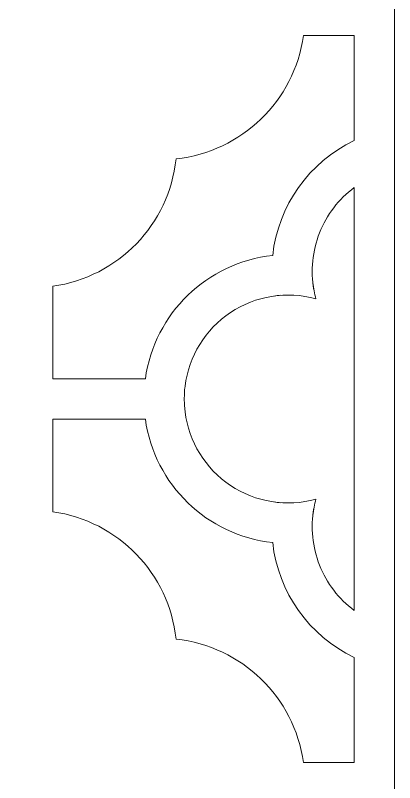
# Model space of a CAD drawing. Header units: centimetres. Extents: x -8.6 to 7.4, y -2.5 to 11.8.
# Drawn here: x -2.301 to -1.031, y 4.664 to 7.233 of the extents above; entities that cross this region are included whole.
import ezdxf

# ---------------------------------------------------------------- set-up
doc = ezdxf.new("R2010")
doc.units = ezdxf.units.CM
doc.header["$MEASUREMENT"] = 0
doc.layers.add('layer 1', color=7, linetype='Continuous')

msp = doc.modelspace()

# ---------------------------------------------------------------- linework, layer by layer
at = {"layer": 'layer 1', "lineweight": 9}
for points, knots in [([(-8.59369, 11.81631), (-8.59369, 11.81631), (-8.45848, 11.81631), (-8.45848, 11.81631), (-8.45848, 11.81631), (-8.45848, 11.81631), (-1.16645, 11.81631), (-1.16645, 11.81631), (-1.16645, 11.81631), (-1.16645, 11.81631), (-1.03124, 11.81631), (-1.03124, 11.81631), (-1.03124, 11.81631), (-1.03124, 11.81631), (-1.03124, 11.6811), (-1.03124, 11.6811), (-1.03124, 11.6811), (-1.03124, 11.6811), (-1.03124, -2.35212), (-1.03124, -2.35212), (-1.03124, -2.35212), (-1.03124, -2.35212), (-1.03124, -2.48733), (-1.03124, -2.48733), (-1.03124, -2.48733), (-1.03124, -2.48733), (-1.16645, -2.48733), (-1.16645, -2.48733), (-1.16645, -2.48733), (-1.16645, -2.48733), (-8.45848, -2.48733), (-8.45848, -2.48733), (-8.45848, -2.48733), (-8.45848, -2.48733), (-8.59369, -2.48733), (-8.59369, -2.48733), (-8.59369, -2.48733), (-8.59369, -2.48733), (-8.59369, -2.35212), (-8.59369, -2.35212), (-8.59369, -2.35212), (-8.59369, -2.35212), (-8.59369, 11.6811), (-8.59369, 11.6811), (-8.59369, 11.6811), (-8.59369, 11.6811), (-8.59369, 11.81631), (-8.59369, 11.81631)], [0, 0, 0, 0, 0.0769231, 0.0769231, 0.0769231, 0.0769231, 0.1538462, 0.1538462, 0.1538462, 0.1538462, 0.2307692, 0.2307692, 0.2307692, 0.2307692, 0.3076923, 0.3076923, 0.3076923, 0.3076923, 0.3846154, 0.3846154, 0.3846154, 0.3846154, 0.4615385, 0.4615385, 0.4615385, 0.4615385, 0.5384615, 0.5384615, 0.5384615, 0.5384615, 0.6153846, 0.6153846, 0.6153846, 0.6153846, 0.6923077, 0.6923077, 0.6923077, 0.6923077, 0.7692308, 0.7692308, 0.7692308, 0.7692308, 0.8461538, 0.8461538, 0.8461538, 0.8461538, 1, 1, 1, 1]), ([(-1.16645, 6.81388), (-1.31812, 6.74174), (-1.42153, 6.59631), (-1.4397, 6.42934), (-1.4397, 6.42934), (-1.65977, 6.40564), (-1.83549, 6.23571), (-1.86614, 6.0165), (-1.86614, 6.0165), (-1.86614, 6.0165), (-1.98636, 6.0165), (-1.98636, 6.0165), (-1.98636, 6.0165), (-1.98636, 6.0165), (-2.17606, 6.0165), (-2.17606, 6.0165), (-2.17606, 6.0165), (-2.17606, 6.0165), (-2.17606, 6.12931), (-2.17606, 6.12931), (-2.17606, 6.12931), (-2.17606, 6.12931), (-2.17606, 6.22786), (-2.17606, 6.22786), (-2.17606, 6.22786), (-2.17606, 6.22786), (-2.17606, 6.26115), (-2.17606, 6.26115), (-2.17606, 6.26115), (-2.17606, 6.26115), (-2.17606, 6.32643), (-2.17606, 6.32643), (-2.17606, 6.32643), (-1.95687, 6.35723), (-1.78675, 6.53276), (-1.76321, 6.75284), (-1.76321, 6.75284), (-1.54315, 6.77655), (-1.36744, 6.94649), (-1.33679, 7.1657), (-1.33679, 7.1657), (-1.33679, 7.1657), (-1.21672, 7.1657), (-1.21672, 7.1657), (-1.21672, 7.1657), (-1.21672, 7.1657), (-1.17945, 7.1657), (-1.17945, 7.1657), (-1.17945, 7.1657), (-1.17945, 7.1657), (-1.16645, 7.16569), (-1.16645, 7.16569), (-1.16645, 7.16569), (-1.16645, 7.16569), (-1.16645, 6.81388), (-1.16645, 6.81388)], [0, 0, 0, 0, 0.0666667, 0.0666667, 0.0666667, 0.0666667, 0.1333333, 0.1333333, 0.1333333, 0.1333333, 0.2, 0.2, 0.2, 0.2, 0.2666667, 0.2666667, 0.2666667, 0.2666667, 0.3333333, 0.3333333, 0.3333333, 0.3333333, 0.4, 0.4, 0.4, 0.4, 0.4666667, 0.4666667, 0.4666667, 0.4666667, 0.5333333, 0.5333333, 0.5333333, 0.5333333, 0.6, 0.6, 0.6, 0.6, 0.6666667, 0.6666667, 0.6666667, 0.6666667, 0.7333333, 0.7333333, 0.7333333, 0.7333333, 0.8, 0.8, 0.8, 0.8, 0.8666667, 0.8666667, 0.8666667, 0.8666667, 1, 1, 1, 1]), ([(-1.16645, 5.24094), (-1.21867, 5.2797), (-1.25902, 5.33233), (-1.28293, 5.3928), (-1.28293, 5.3928), (-1.30685, 5.45329), (-1.31332, 5.5193), (-1.30164, 5.58328), (-1.30164, 5.58328), (-1.30309, 5.5753), (-1.30426, 5.56727), (-1.30516, 5.55921), (-1.30516, 5.55921), (-1.30415, 5.56842), (-1.30276, 5.57759), (-1.30101, 5.58668), (-1.30101, 5.58668), (-1.29928, 5.59566), (-1.2972, 5.60456), (-1.29476, 5.61337), (-1.29476, 5.61337), (-1.29476, 5.61337), (-1.29648, 5.60707), (-1.29648, 5.60707), (-1.29648, 5.60707), (-1.29648, 5.60707), (-1.29484, 5.61336), (-1.29484, 5.61336), (-1.29484, 5.61336), (-1.39236, 5.58648), (-1.49682, 5.60335), (-1.58096, 5.6595), (-1.58096, 5.6595), (-1.66512, 5.71566), (-1.72065, 5.80579), (-1.73304, 5.9062), (-1.73304, 5.9062), (-1.73304, 5.9062), (-1.73328, 5.90831), (-1.73328, 5.90831), (-1.73328, 5.90831), (-1.73369, 5.91183), (-1.73405, 5.91535), (-1.73436, 5.91888), (-1.73436, 5.91888), (-1.73436, 5.91888), (-1.73483, 5.92527), (-1.73483, 5.92527), (-1.73483, 5.92527), (-1.73483, 5.92527), (-1.73498, 5.92741), (-1.73498, 5.92741), (-1.73498, 5.92741), (-1.73498, 5.92741), (-1.73524, 5.93161), (-1.73524, 5.93161), (-1.73524, 5.93161), (-1.73524, 5.93161), (-1.73532, 5.93381), (-1.73532, 5.93381), (-1.73532, 5.93381), (-1.73532, 5.93381), (-1.73543, 5.93655), (-1.73543, 5.93655), (-1.73543, 5.93655), (-1.73543, 5.93655), (-1.73547, 5.93811), (-1.73547, 5.93811), (-1.73547, 5.93811), (-1.73547, 5.93811), (-1.73555, 5.93992), (-1.73555, 5.93992), (-1.73555, 5.93992), (-1.73555, 5.93992), (-1.73557, 5.94217), (-1.73557, 5.94217), (-1.73557, 5.94217), (-1.73557, 5.94217), (-1.73559, 5.94354), (-1.73559, 5.94354), (-1.73559, 5.94354), (-1.73559, 5.94354), (-1.73564, 5.94568), (-1.73564, 5.94568), (-1.73564, 5.94568), (-1.73564, 5.94568), (-1.73565, 5.94783), (-1.73565, 5.94783), (-1.73565, 5.94783), (-1.73565, 5.94783), (-1.73565, 5.94999), (-1.73565, 5.94999), (-1.73565, 5.94999), (-1.73565, 5.94999), (-1.73564, 5.95217), (-1.73564, 5.95217), (-1.73564, 5.95217), (-1.73564, 5.95217), (-1.73561, 5.95399), (-1.73561, 5.95399), (-1.73561, 5.95399), (-1.73561, 5.95399), (-1.73559, 5.9554), (-1.73559, 5.9554), (-1.73559, 5.9554), (-1.73559, 5.9554), (-1.73555, 5.95756), (-1.73555, 5.95756), (-1.73555, 5.95756), (-1.73555, 5.95756), (-1.73547, 5.9597), (-1.73547, 5.9597), (-1.73547, 5.9597), (-1.73547, 5.9597), (-1.73543, 5.96126), (-1.73543, 5.96126), (-1.73543, 5.96126), (-1.73543, 5.96126), (-1.73536, 5.96294), (-1.73536, 5.96294), (-1.73536, 5.96294), (-1.73536, 5.96294), (-1.73529, 5.96509), (-1.73529, 5.96509), (-1.73529, 5.96509), (-1.73529, 5.96509), (-1.73498, 5.97036), (-1.73498, 5.97036), (-1.73498, 5.97036), (-1.73498, 5.97036), (-1.73483, 5.97258), (-1.73483, 5.97258), (-1.73483, 5.97258), (-1.73483, 5.97258), (-1.73444, 5.97791), (-1.73444, 5.97791), (-1.73444, 5.97791), (-1.73444, 5.97791), (-1.73353, 5.98741), (-1.73353, 5.98741), (-1.73353, 5.98741), (-1.73353, 5.98741), (-1.73328, 5.98952), (-1.73328, 5.98952), (-1.73328, 5.98952), (-1.73328, 5.98952), (-1.73304, 5.99162), (-1.73304, 5.99162), (-1.73304, 5.99162), (-1.72071, 6.09205), (-1.66513, 6.18216), (-1.58096, 6.23832), (-1.58096, 6.23832), (-1.49682, 6.29447), (-1.39236, 6.31127), (-1.29484, 6.28443), (-1.29484, 6.28443), (-1.29484, 6.28443), (-1.29648, 6.2907), (-1.29648, 6.2907), (-1.29648, 6.2907), (-1.29648, 6.2907), (-1.29484, 6.2844), (-1.29484, 6.2844), (-1.29484, 6.2844), (-1.2972, 6.29323), (-1.29926, 6.30213), (-1.301, 6.3111), (-1.301, 6.3111), (-1.30276, 6.32019), (-1.30415, 6.32936), (-1.30516, 6.33857), (-1.30516, 6.33857), (-1.30427, 6.33051), (-1.30309, 6.32248), (-1.30164, 6.3145), (-1.30164, 6.3145), (-1.31333, 6.37849), (-1.30684, 6.44451), (-1.28293, 6.505), (-1.28293, 6.505), (-1.25902, 6.56549), (-1.21866, 6.61811), (-1.16645, 6.65689), (-1.16645, 6.65689), (-1.16645, 6.65689), (-1.16645, 5.24094), (-1.16645, 5.24094)], [0, 0, 0, 0, 0.0208333, 0.0208333, 0.0208333, 0.0208333, 0.0416667, 0.0416667, 0.0416667, 0.0416667, 0.0625, 0.0625, 0.0625, 0.0625, 0.0833333, 0.0833333, 0.0833333, 0.0833333, 0.1041667, 0.1041667, 0.1041667, 0.1041667, 0.125, 0.125, 0.125, 0.125, 0.1458333, 0.1458333, 0.1458333, 0.1458333, 0.1666667, 0.1666667, 0.1666667, 0.1666667, 0.1875, 0.1875, 0.1875, 0.1875, 0.2083333, 0.2083333, 0.2083333, 0.2083333, 0.2291667, 0.2291667, 0.2291667, 0.2291667, 0.25, 0.25, 0.25, 0.25, 0.2708333, 0.2708333, 0.2708333, 0.2708333, 0.2916667, 0.2916667, 0.2916667, 0.2916667, 0.3125, 0.3125, 0.3125, 0.3125, 0.3333333, 0.3333333, 0.3333333, 0.3333333, 0.3541667, 0.3541667, 0.3541667, 0.3541667, 0.375, 0.375, 0.375, 0.375, 0.3958333, 0.3958333, 0.3958333, 0.3958333, 0.4166667, 0.4166667, 0.4166667, 0.4166667, 0.4375, 0.4375, 0.4375, 0.4375, 0.4583333, 0.4583333, 0.4583333, 0.4583333, 0.4791667, 0.4791667, 0.4791667, 0.4791667, 0.5, 0.5, 0.5, 0.5, 0.5208333, 0.5208333, 0.5208333, 0.5208333, 0.5416667, 0.5416667, 0.5416667, 0.5416667, 0.5625, 0.5625, 0.5625, 0.5625, 0.5833333, 0.5833333, 0.5833333, 0.5833333, 0.6041667, 0.6041667, 0.6041667, 0.6041667, 0.625, 0.625, 0.625, 0.625, 0.6458333, 0.6458333, 0.6458333, 0.6458333, 0.6666667, 0.6666667, 0.6666667, 0.6666667, 0.6875, 0.6875, 0.6875, 0.6875, 0.7083333, 0.7083333, 0.7083333, 0.7083333, 0.7291667, 0.7291667, 0.7291667, 0.7291667, 0.75, 0.75, 0.75, 0.75, 0.7708333, 0.7708333, 0.7708333, 0.7708333, 0.7916667, 0.7916667, 0.7916667, 0.7916667, 0.8125, 0.8125, 0.8125, 0.8125, 0.8333333, 0.8333333, 0.8333333, 0.8333333, 0.8541667, 0.8541667, 0.8541667, 0.8541667, 0.875, 0.875, 0.875, 0.875, 0.8958333, 0.8958333, 0.8958333, 0.8958333, 0.9166667, 0.9166667, 0.9166667, 0.9166667, 0.9375, 0.9375, 0.9375, 0.9375, 0.9583333, 0.9583333, 0.9583333, 0.9583333, 1, 1, 1, 1]), ([(-1.43526, 6.29366), (-1.42753, 6.29472), (-1.41977, 6.29552), (-1.41198, 6.29608), (-1.41198, 6.29608), (-1.41977, 6.29552), (-1.42753, 6.29472), (-1.43526, 6.29366)], [0, 0, 0, 0, 0.3333333, 0.3333333, 0.3333333, 0.3333333, 1, 1, 1, 1]), ([(-1.16645, 4.73209), (-1.16645, 4.73209), (-1.17945, 4.73209), (-1.17945, 4.73209), (-1.17945, 4.73209), (-1.17945, 4.73209), (-1.21672, 4.73209), (-1.21672, 4.73209), (-1.21672, 4.73209), (-1.21672, 4.73209), (-1.33679, 4.73209), (-1.33679, 4.73209), (-1.33679, 4.73209), (-1.36761, 4.95127), (-1.54313, 5.1214), (-1.76321, 5.14494), (-1.76321, 5.14494), (-1.78692, 5.36501), (-1.95685, 5.54072), (-2.17606, 5.57135), (-2.17606, 5.57135), (-2.17606, 5.57135), (-2.17606, 5.63665), (-2.17606, 5.63665), (-2.17606, 5.63665), (-2.17606, 5.63665), (-2.17606, 5.66991), (-2.17606, 5.66991), (-2.17606, 5.66991), (-2.17606, 5.66991), (-2.17606, 5.76847), (-2.17606, 5.76847), (-2.17606, 5.76847), (-2.17606, 5.76847), (-2.17606, 5.88129), (-2.17606, 5.88129), (-2.17606, 5.88129), (-2.17606, 5.88129), (-1.98636, 5.88129), (-1.98636, 5.88129), (-1.98636, 5.88129), (-1.98636, 5.88129), (-1.86614, 5.88129), (-1.86614, 5.88129), (-1.86614, 5.88129), (-1.83533, 5.6621), (-1.65979, 5.49197), (-1.4397, 5.46843), (-1.4397, 5.46843), (-1.42146, 5.30148), (-1.31815, 5.15599), (-1.16645, 5.08392), (-1.16645, 5.08392), (-1.16645, 5.08392), (-1.16645, 4.73209), (-1.16645, 4.73209)], [0, 0, 0, 0, 0.0666667, 0.0666667, 0.0666667, 0.0666667, 0.1333333, 0.1333333, 0.1333333, 0.1333333, 0.2, 0.2, 0.2, 0.2, 0.2666667, 0.2666667, 0.2666667, 0.2666667, 0.3333333, 0.3333333, 0.3333333, 0.3333333, 0.4, 0.4, 0.4, 0.4, 0.4666667, 0.4666667, 0.4666667, 0.4666667, 0.5333333, 0.5333333, 0.5333333, 0.5333333, 0.6, 0.6, 0.6, 0.6, 0.6666667, 0.6666667, 0.6666667, 0.6666667, 0.7333333, 0.7333333, 0.7333333, 0.7333333, 0.8, 0.8, 0.8, 0.8, 0.8666667, 0.8666667, 0.8666667, 0.8666667, 1, 1, 1, 1]), ([(-1.43526, 5.6041), (-1.42753, 5.60306), (-1.41976, 5.60226), (-1.41198, 5.60171), (-1.41198, 5.60171), (-1.41976, 5.60226), (-1.42753, 5.60306), (-1.43526, 5.6041)], [0, 0, 0, 0, 0.3333333, 0.3333333, 0.3333333, 0.3333333, 1, 1, 1, 1])]:
    msp.add_open_spline(points, degree=3, knots=knots, dxfattribs=at)

doc.saveas('drawing.dxf')
